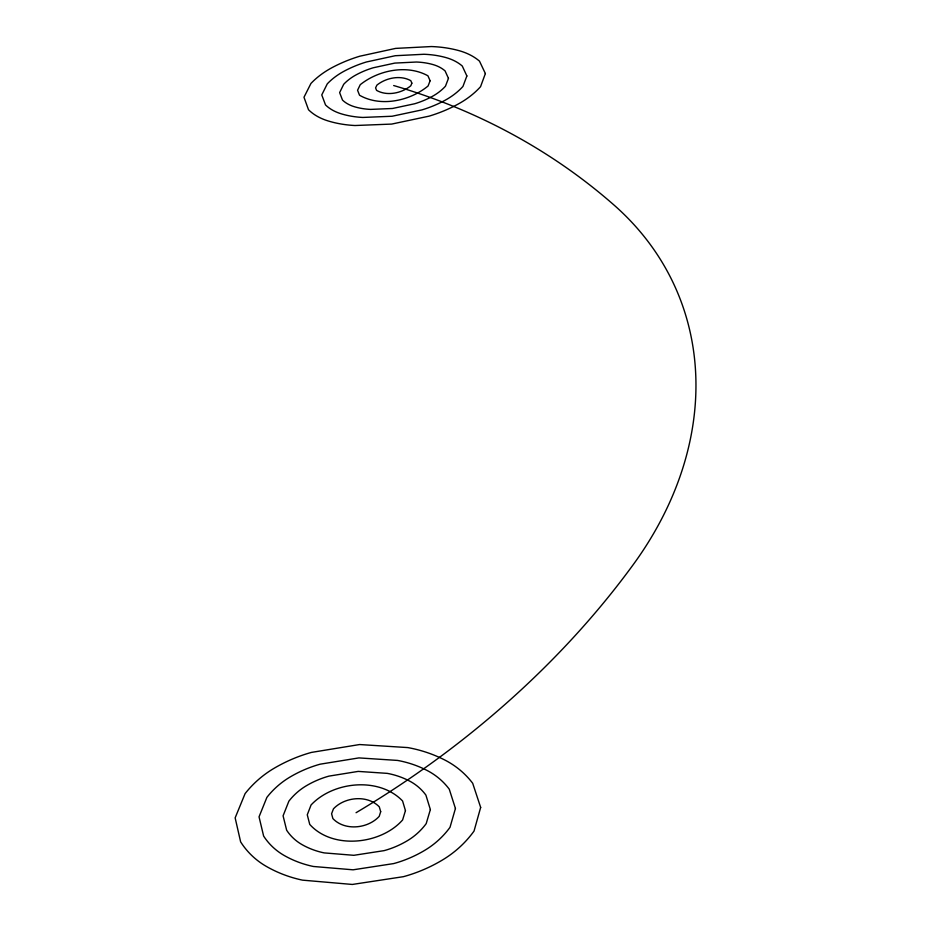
<?xml version="1.0" encoding="UTF-8"?>
<svg xmlns="http://www.w3.org/2000/svg" width="931" height="931" viewBox="0 0 931 931"><rect width="100%" height="100%" fill="white"/><g stroke="black" fill="none" stroke-linecap="round" stroke-linejoin="round"><path stroke-width="1.4" d="M393.673 85.536A889.85 696.248 -43.7 0 1 613.715 204.785A371.004 293.602 -22.9 0 1 633.115 564.803A721.036 511.166 -28.6 0 1 356.061 812.716M480.664 807.421L474.042 831.057A97.72 89.423 -35.2 0 1 442.76 859.813A141.838 127.815 -33.7 0 1 403.414 876.676L352.349 884.45L302.54 880.156A141.663 126.453 -35.7 0 1 266.057 866.237A92.041 82.161 -40.3 0 1 240.629 841.868L235.147 817.86L245.097 793.608A94.427 84.942 -45.4 0 1 274.18 768.238A151.357 138.021 -49.8 0 1 311.42 752.411L359.587 744.544L407.766 747.581A151.346 139.79 -49.1 0 1 444.75 759.987A94.473 87.584 -41.7 0 1 472.692 783.274L480.664 807.421M455.434 808.492L450.01 827.322A78.355 71.617 -36.4 0 1 425.025 850.166A114.059 102.992 -34.9 0 1 393.72 863.572L353.105 869.81L313.398 866.482A113.954 102.096 -36.6 0 1 284.164 855.461A73.805 66.124 -40.4 0 1 263.624 836.061L259.039 816.836L266.894 797.367A75.318 67.916 -44.5 0 1 290.193 776.943A120.111 109.544 -47.9 0 1 320.136 764.188L358.9 757.904L397.572 760.429A120.111 110.638 -47.1 0 1 427.12 770.472A75.364 69.592 -41.5 0 1 449.266 789.185L455.434 808.492M430.366 809.563L426.2 823.621A58.897 53.777 -37.5 0 1 407.475 840.646A86.001 77.82 -36.3 0 1 384.131 850.631L353.861 855.31L324.174 852.901A85.955 77.296 -37.5 0 1 302.226 844.731A55.488 49.89 -40.5 0 1 286.655 830.243L283.082 815.824L288.889 801.149A56.337 50.902 -43.6 0 1 306.38 785.729A89.399 81.497 -46 0 1 328.969 776.117L358.202 771.403L387.296 773.37A89.399 82.114 -45.3 0 1 409.431 780.981A56.36 51.833 -41.3 0 1 425.898 795.086L430.366 809.563M405.45 810.622L402.611 819.955C380.942 844.603 332.6 849.898 309.744 824.412L307.265 814.788L311.07 804.966C333.298 781.249 379.243 776.629 402.576 800.974L405.45 810.622M380.686 811.669L379.231 816.324C367.978 828.706 344.784 831.174 332.879 818.57L331.587 813.752L333.461 808.83C344.761 796.82 367.442 794.597 379.289 806.851L380.686 811.669M485.377 73.549L480.559 86.676A71.745 48.68 -16.3 0 1 457.761 104.284A104.54 70.151 -16.6 0 1 429.063 116.154L391.683 124.079L354.979 125.522A104.156 69.79 -17.2 0 1 327.817 120.844A67.032 45.386 -17.9 0 1 308.51 109.742L303.983 97.255L310.954 83.441A67.998 46.725 -18.1 0 1 332.227 67.544A108.077 75.318 -17.8 0 1 359.797 56.209L395.594 48.4L431.402 46.55A108.473 75.725 -17 0 1 458.832 50.6A68.638 47.353 -16.4 0 1 479.488 61.143L485.377 73.549M466.873 75.97L462.951 86.443A57.431 39.021 -16.4 0 1 444.727 100.478A83.883 56.488 -16.7 0 1 421.859 109.916L392.091 116.247L362.799 117.446A83.639 56.256 -17.2 0 1 341.049 113.757A53.754 36.449 -17.7 0 1 325.501 104.912L321.765 94.927L327.281 83.848A54.359 37.31 -17.9 0 1 344.319 71.082A86.141 59.782 -17.6 0 1 366.453 61.97L395.221 55.72L423.931 54.266A86.397 60.038 -17.1 0 1 445.856 57.559A54.778 37.717 -16.5 0 1 462.276 66.031L466.873 75.97M448.451 78.367L445.46 86.211A43.105 29.326 -16.6 0 1 431.798 96.684A63.11 42.64 -16.8 0 1 414.726 103.748L392.486 108.485L370.573 109.404A62.959 42.512 -17.2 0 1 354.245 106.681A40.405 27.453 -17.6 0 1 342.503 100.083L339.629 92.6L343.714 84.267A40.743 27.942 -17.7 0 1 356.503 74.655A64.379 44.502 -17.5 0 1 373.168 67.788L394.837 63.087L416.425 62.028A64.518 44.641 -17.1 0 1 432.857 64.53A40.976 28.163 -16.7 0 1 445.088 70.919L448.451 78.367M430.11 80.764L428.085 85.989C409.943 100.99 380.604 107.321 359.541 95.241L357.562 90.249L360.25 84.686C378.37 70.162 407.022 64.216 427.923 75.795L430.11 80.764M411.851 83.162L410.827 85.757C401.75 93.24 387.133 96.382 376.59 90.388L375.577 87.898L376.915 85.105C385.969 77.832 400.342 74.829 410.792 80.671L411.851 83.162"/></g></svg>
